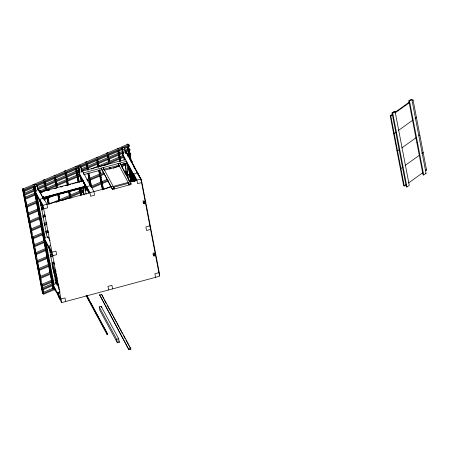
<?xml version="1.0" encoding="UTF-8"?>
<svg xmlns="http://www.w3.org/2000/svg" width="449" height="449" viewBox="0 0 449 449"><rect width="100%" height="100%" fill="white"/><g stroke="black" fill="none" stroke-linecap="round" stroke-linejoin="round"><path stroke-width="0.67" d="M40.719 205.973L41.05 204.026M42.402 205.361L41.622 209.919L42.543 209.666L42.992 207.068M84.165 187.239L83.391 191.79L82.47 192.037L83.245 187.486M126.191 173.387L127.634 164.935L126.506 162.297L125.17 170.098L126.191 173.387L127.112 173.14L128.442 165.339M392.033 112.89L394.357 111.234L395.069 111.436L409.275 185.325L406.951 186.986L406.238 186.778L392.033 112.89L392.752 113.097L395.069 111.436M408.809 100.896L411.127 99.24L411.84 99.442L426.045 173.331L423.727 174.992L423.009 174.784L408.809 100.896L409.522 101.104L411.84 99.442M406.199 184.606L404.274 185.981L403.668 185.807L390.209 115.791L392.437 114.198M394.66 112.604L409.14 102.254M390.209 115.791L390.815 115.965L392.74 114.59M394.957 113.002L409.51 102.597M412.126 100.722L413.091 100.037L426.55 170.053L425.59 170.743M396.102 132.096L394.183 133.465L393.571 133.291M398.319 130.507L412.872 120.102M415.011 118.57L416.453 117.543L415.847 117.369M399.47 149.596L397.545 150.971L396.938 150.797M401.687 148.013L416.24 137.607M418.861 135.733L419.821 135.048M402.832 167.101L400.912 168.476L400.3 168.302M405.049 165.518L419.607 155.107M421.746 153.58L423.183 152.548L422.576 152.374M408.416 183.024L422.969 172.612M54.666 289.504L43.744 294.162L42.503 293.253L22.45 188.945L23.578 188.754M128.066 144.18L22.697 189.13L42.75 293.433M22.45 188.945L23.69 189.854L129.059 144.909L129.374 146.559L124.233 148.754M34.769 186.021L23.848 190.679L22.86 189.955M36.7 185.201L79.103 167.112M80.388 166.562L122.15 148.748M124.076 147.929L129.217 145.734M23.017 190.78L24.01 191.51L34.932 186.851M36.857 186.026L78.62 168.212M80.545 167.393L122.308 149.573M35.112 188.619L23.55 193.553L24.543 194.282L24.701 195.107L35.623 190.449M37.682 187.525L79.445 169.711M80.73 169.161L122.493 151.347M124.418 150.527L128.914 148.608L129.907 149.332L130.064 150.162L124.929 152.351M24.543 194.282L35.465 189.624M37.39 188.799L79.153 170.985M81.078 170.165L123.481 152.076M124.766 151.526L129.907 149.332M37.548 189.624L79.31 171.81M81.241 170.99L122.998 153.176M35.892 192.677L24.33 197.611L25.318 198.335L25.481 199.16L36.403 194.501M40.388 190.758L78.94 174.313M91.147 169.105L123.267 155.399M127.123 153.754L129.694 152.66L130.687 153.39L130.844 154.215L127.634 155.584M25.318 198.335L36.246 193.676M40.741 191.757L79.933 175.037M97.921 167.365L123.621 156.404M127.477 154.759L130.687 153.39M42.184 192.037L80.09 175.868M104.505 165.451L123.778 157.229M37.413 200.591L25.851 205.524L26.845 206.254L27.002 207.079L37.924 202.42M86.887 179.488L103.59 172.36M113.227 168.252L119.007 165.782M120.938 164.963L124.148 163.593M26.845 206.254L37.767 201.59M44.187 198.851L49.974 196.387M87.235 180.487L103.938 173.365M121.286 165.962L125.782 164.042M44.35 199.676L55.272 195.018M88.038 181.042L104.101 174.19M121.443 166.792L125.299 165.148M39.579 208.235L27.372 213.443L28.366 214.167L28.523 214.992L39.445 210.334M49.216 204.121L81.982 190.146M85.198 188.776L87.123 187.951M90.979 186.307L107.042 179.46M124.384 172.057L125.669 171.507M28.366 214.167L39.288 209.509M55.99 202.381L82.335 191.145M84.9 190.05L87.471 188.95M91.327 187.306L108.029 180.184M124.738 173.056L126.663 172.236M42.661 208.965L43.94 208.415M62.574 200.467L83.132 191.701M85.063 190.876L87.634 189.781M92.129 187.862L108.192 181.009M125.54 173.611L126.82 173.061M40.461 216.424L28.893 221.357L29.887 222.087L30.044 222.912L40.966 218.253M43.031 215.329L44.956 214.504M104.061 189.293L111.133 186.279M29.887 222.087L40.808 217.423M42.734 216.603L45.304 215.509M42.896 217.428L45.467 216.334M130.272 180.156L131.557 179.606M41.981 224.343L30.414 229.276L31.408 230L31.565 230.825L42.492 226.167M43.907 223.518L46.477 222.423M31.408 230L42.329 225.342M44.26 224.517L46.831 223.422M44.417 225.347L46.988 224.247M43.502 232.256L31.935 237.19L32.929 237.919L33.091 238.745L44.013 234.086M45.428 231.437L47.998 230.337M32.929 237.919L43.85 233.261M45.781 232.436L48.352 231.342M45.938 233.261L48.509 232.167M45.023 240.176L33.462 245.109L34.45 245.833L34.612 246.664L45.534 242M34.45 245.833L45.377 241.175M47.19 247.82L34.983 253.023L35.976 253.752L36.133 254.577L47.055 249.919M35.976 253.752L46.898 249.094M48.071 256.009L36.504 260.942L37.497 261.666L37.654 262.497L48.576 257.833M49.996 255.184L52.567 254.089M37.497 261.666L48.419 257.008M50.344 256.188L52.915 255.088M50.507 257.013L53.072 255.919M50.232 263.653L38.025 268.856L39.018 269.585L39.175 270.41L50.097 265.752M52.163 262.828L54.088 262.008M39.018 269.585L49.94 264.927M51.865 264.102L54.436 263.007M52.028 264.927L54.598 263.832M51.113 271.841L39.546 276.775L40.539 277.499L40.696 278.329L51.624 273.666M54.323 270.472L55.609 269.922M40.539 277.499L51.461 272.84M54.677 271.471L55.962 270.921M54.834 272.296L56.119 271.752M52.634 279.761L41.072 284.688L42.06 285.418L42.223 286.243L53.145 281.585M42.06 285.418L52.982 280.76M54.913 279.935L56.198 279.39M55.07 280.765L57.001 279.94M53.953 283.005L41.746 288.207L42.739 288.937L42.896 289.762L53.178 285.379M55.238 282.455L57.163 281.63M42.739 288.937L53.661 284.279M55.586 283.454L57.517 282.634M54.155 287.674L42.593 292.608L43.587 293.332L43.744 294.162M43.587 293.332L54.509 288.673M124.76 148.956L123.789 147.154L121.831 147.682L122.802 149.483L124.76 148.956L125.681 153.76M125.271 160.113L122.639 155.231L122.302 153.468L123.61 153.115M124.912 152.767L126.624 152.306M126.495 152.856L126.865 152.755L127.129 154.119M79.293 172.506L78.109 166.332L80.068 165.804L81.039 167.606L81.959 172.41M127.219 154.203L127.589 154.108L128.088 156.695M127.46 154.658L127.836 154.557M78.109 166.332L79.08 168.134L81.039 167.606M128.19 156.005L128.56 155.904M128.431 156.454L128.801 156.359M129.16 157.807L129.531 157.706M129.402 158.256L129.772 158.16M81.898 179.426L78.923 173.909L78.586 172.147L79.894 171.799M81.196 171.445L125.546 159.513M130.126 159.608L130.502 159.507M130.373 160.057L130.743 159.956L131.007 161.32M37.312 186.256L36.347 184.455L34.388 184.982L35.359 186.784L37.312 186.256L38.238 191.066M131.097 161.41L131.467 161.309M84.485 174.476L101.968 169.767M103.315 169.408L119.456 165.064M120.803 164.699L126.854 163.071L126.517 161.314L83.475 172.893L83.811 174.655M131.338 161.859L131.714 161.758M104.538 170.227L119.456 166.209M132.068 163.212L132.438 163.11M127.634 164.929L128.06 165.844L127.898 165.013M132.309 163.661L132.68 163.559M34.859 190.769L41.858 203.773L42.2 205.53L35.196 192.531L34.859 190.769L36.167 190.421M133.039 165.013L133.409 164.912L133.673 166.276M39.282 190.595L40.202 190.348L40.915 192.419M81.718 181.026L81.376 179.269L82.296 179.022M133.28 165.462L133.65 165.361M40.691 191.246L39.77 191.493L39.995 192.666M81.376 179.269L81.864 180.167L82.784 179.92L83.071 181.407M49.362 190.017L47.341 190.556L49.356 189.994M56.086 188.204L54.065 188.748L56.08 188.187M60.795 186.941L62.809 186.397L60.789 186.924M67.518 185.128L69.539 184.584M72.227 183.86L74.242 183.321L72.227 183.854M134.251 167.264L134.621 167.163M134.975 168.611L135.351 168.51M130.704 170.081L131.293 171.821L131.13 170.996M135.216 169.065L135.592 168.964M135.946 170.412L136.316 170.311M136.187 170.861L136.563 170.766L136.822 172.13M42.683 196.915L43.604 196.662L44.429 199.322L43.604 196.662M84.777 185.589L85.265 186.487L86.186 186.24L86.522 187.996L85.602 188.243L85.119 187.345L84.777 185.589L85.697 185.336M132.006 181.71L129.02 176.171L128.683 174.414L129.604 174.167L133.246 180.936M136.917 172.214L137.287 172.113M43.171 197.813L44.092 197.566M137.158 172.663L137.529 172.562L137.849 174.15M40.41 202.875L39.72 199.3L43.699 198.228L46.943 204.261L47.633 207.836L43.654 208.903L39.972 201.416M86.679 186.666L90.659 185.594L93.908 191.622L94.593 195.197L90.614 196.269L89.929 192.694L86.679 186.666L87.37 190.241L88.992 193.255M135.014 180.964L133.645 174.027L137.619 172.96L140.868 178.988L159.569 276.258L61.665 302.598L58.421 296.57L57.73 292.995L59.723 292.456M137.888 174.016L138.258 173.915M138.129 174.465L138.5 174.364M138.853 175.817L139.229 175.716L139.487 177.08M139.1 176.266L139.471 176.165M139.824 177.619L140.195 177.518L140.458 178.882M140.066 178.068L140.442 177.967L140.834 180.015M39.72 199.3L42.969 205.328L140.868 178.988M141.037 179.869L141.407 179.768L159.771 275.276L159.401 275.377M114.04 189.012L113.704 187.25L128.622 183.237L128.964 184.994L112.39 189.506L101.171 168.134L112.233 188.681L114.186 188.153L114.349 188.978L113.698 187.772M119.181 166.231L118.048 163.593L129.11 184.135L131.069 183.613L131.226 184.438L129.267 184.966L128.616 183.753M141.553 182.563L137.574 183.635L136.889 180.06L133.645 174.027M142.928 200.871L143.59 202.101L144.511 201.854L144.853 203.61L143.933 203.857L142.939 202.016M43.879 237.673L50.877 250.677L51.214 252.433L44.215 239.435L43.879 237.673L45.181 237.325M48.728 246.147L51.972 252.175L55.951 251.109L56.641 254.678L52.662 255.75L49.412 249.723L48.728 246.147L50.715 245.614M149.876 225.836L145.897 226.908L146.582 230.483L150.561 229.411M150.219 227.621L150.589 227.525M152.957 253.023L153.62 254.252L154.54 254.005L154.877 255.767L153.956 256.014L152.963 254.168M52.881 284.52L59.885 297.524L60.222 299.281L53.218 286.282L52.881 284.52L54.189 284.172M57.646 293.371L57.489 292.546L60.059 291.856M59.93 292.922L57.977 293.45L58.134 294.275M158.879 272.683L154.899 273.755L155.59 277.325M99.661 294.909L101.62 294.381L130.71 348.407L130.867 349.232L128.908 349.76L99.661 294.909L128.908 349.76M99.235 306.892L101.193 306.364L118.648 338.782L119.327 342.301L117.369 342.828L99.914 310.411L99.235 306.892L116.689 339.309L117.369 342.828M86.528 295.829L107.676 334.623L107.182 334.758L86.04 295.481M116.689 339.309L118.648 338.782M128.751 348.935L130.71 348.407M85.512 185.454L82.925 180.65L39.877 192.206L39.939 192.52M65.498 185.662L70.88 184.219M43.458 197.425L85.164 186.234M43.665 198.497L85.372 187.306M412.479 99.863L413.091 100.037M425.944 169.879L426.55 170.053M425.332 173.129L426.045 173.331M129.059 144.909L127.819 144L126.938 144.376L127.185 144.556M118.407 148.299L117.279 148.496L117.526 148.675M131.215 160.579L132.208 161.303L132.371 162.128M107.867 152.795L106.744 152.991L106.991 153.171M97.332 157.29L96.204 157.487L96.456 157.666M86.797 161.786L85.669 161.977L85.916 162.162M76.257 166.282L75.135 166.472L75.381 166.658M65.722 170.777L64.594 170.968L64.847 171.148M55.188 175.273L54.06 175.464L54.307 175.643M44.647 179.763L43.525 179.959L43.772 180.139M34.113 184.258L32.985 184.455L33.237 184.634M23.707 194.383L24.701 195.107M24.487 198.436L25.481 199.16M26.008 206.349L27.002 207.079M27.529 214.268L28.523 214.992M29.05 222.188L30.044 222.912M30.577 230.101L31.565 230.825M32.098 238.021L33.091 238.745M33.619 245.934L34.612 246.664M35.14 253.853L36.133 254.577M36.661 261.767L37.654 262.497M38.182 269.686L39.175 270.41M39.708 277.6L40.696 278.329M41.229 285.519L42.223 286.243M41.903 289.038L42.896 289.762M141.407 179.768L125.653 150.505L125.282 150.606L137.523 173.342M138.056 174.397L139.459 176.94M122.302 153.468L135.783 178.5L136.12 180.262L126.259 161.943M134.33 177.602L135.952 180.616M143.848 200.624L144.511 201.854M144.191 202.381L144.853 203.61M128.683 174.414L132.663 181.794M131.069 183.613L120.006 163.066L120.164 163.891M121.466 166.31L124.395 171.748M125.047 172.955L126.669 175.98M127.32 177.187L129.598 181.418M153.878 252.776L154.54 254.005M114.186 188.153L103.124 167.606L103.287 168.431M103.612 169.037L104.263 170.244M82.504 171.091L91.091 187.042M78.586 172.147L88.829 191.167L89.166 192.924L85.86 186.79M85.652 185.92L82.925 180.65M82.784 180.947L85.433 185.796M82.891 181.267L84.872 184.949M103.758 298.894L101.62 294.381M104.421 300.123L106.407 303.805M107.064 305.034L110.044 310.556M110.701 311.786L112.688 315.467M113.35 316.697L116.325 322.219M116.981 323.448L118.968 327.13M119.63 328.359L122.605 333.888M123.262 335.111L125.249 338.799M125.911 340.028L128.885 345.55M129.548 346.78L130.867 349.232M44.502 200.355L38.777 189.719L39.001 190.892M40.202 192.806L42.846 197.925M42.851 197.953L42.61 197.504L42.694 197.942M118.665 341.077L119.327 342.301M87.016 295.7L107.502 333.742M86.859 295.964L89.834 301.487M90.49 302.716L107.676 334.623M50.019 240.759L47.79 236.623L48.015 237.796M45.063 238.363L44.417 237.167L35.971 193.222M56.799 283.465L59.027 287.607M57.489 292.546L60.98 299.023L64.959 297.951L65.644 301.526M81.449 188.748L82.47 192.037M57.292 278.408L53.246 265.32L52.325 265.567L59.01 287.164M52.746 268.586L59.414 290.127M409.522 101.104L423.727 174.992M410.414 107.311L410.672 108.658M417.143 142.316L417.407 143.663M392.752 113.097L406.951 186.986M390.815 115.965L404.274 185.981M143.59 202.101L143.933 203.857M153.62 254.252L153.956 256.014M134.644 168.078L134.38 166.714L134.01 166.809L134.268 168.179M135.559 179.342L135.823 180.711M135.194 178.668L135.587 180.717M134.823 177.535L135.48 180.947M134.33 176.176L135.244 180.953M128.594 146.924L128.986 148.984M129.25 150.359L129.778 153.103M130.042 154.473L131.377 161.404M128.347 146.744L128.74 148.804M129.138 150.864L129.402 152.233M129.929 154.978L131.114 161.157M133.723 175.054L134.773 180.509M133.359 174.38L134.537 180.52M132.994 173.701L134.436 181.205M127.712 147.3L128.111 149.36M128.375 150.729L128.902 153.479M129.166 154.849L130.087 159.653M132.752 173.252L134.324 181.441M132.388 172.579L134.094 181.447M127.465 147.12L127.864 149.18M128.128 150.55L128.655 153.294M128.919 154.669L129.576 158.099M132.023 171.9L133.858 181.452M131.911 172.135L133.617 181.003M131.551 171.456L133.387 181.009M131.187 170.783L133.151 181.014M130.811 169.649L132.91 180.565M130.317 168.291L132.68 180.571M130.087 168.302L132.444 180.582M129.84 167.847L132.073 179.448M129.346 166.495L131.709 178.775M129.116 166.5L131.478 178.781M128.874 166.051L131.102 177.647M125.888 151.728L126.147 153.092M128.638 166.057L130.738 176.973M131.265 179.701L131.658 181.75M128.296 166.293L130.131 175.845M130.917 179.937L131.181 181.306M128.19 166.809L129.772 175.048M130.3 177.793L131.097 181.912M122.802 149.483L123.722 154.288M124.384 157.722L124.783 159.782M125.439 163.212L125.967 165.962M127.022 171.451L128.74 180.38M129.11 184.135L129.267 184.966M121.965 148.366L123.02 153.861M123.413 155.921L124.205 160.04M124.867 163.475L125.793 168.28M126.713 173.084L127.639 177.894M118.8 150.359L119.327 153.103M119.591 154.478L120.119 157.223M120.383 158.592L120.781 160.652M118.817 151.549L119.08 152.924M119.344 154.293L119.872 157.043M120.136 158.413L120.663 161.157M118.053 151.42L118.452 153.479M118.716 154.854L119.243 157.599M119.507 158.968L120.035 161.713M117.806 151.24L118.205 153.3M118.469 154.669L118.996 157.414M119.389 159.474L119.788 161.533M108.265 154.854L108.793 157.599M109.056 158.974L109.584 161.719M110.639 167.208L110.903 168.577M108.147 155.36L108.546 157.419M108.939 159.479L109.337 161.533M107.519 155.915L107.917 157.975M108.181 159.344L108.709 162.089M109.764 167.584L110.027 168.953M107.272 155.736L107.665 157.795M107.928 159.165L108.456 161.909M109.511 167.398L109.775 168.773M112.233 188.681L112.39 189.506M97.73 159.35L98.258 162.095M98.522 163.47L99.049 166.214M99.706 169.643L100.497 173.763M100.761 175.132L103.534 189.545M97.613 159.855L98.005 161.915M98.533 164.66L98.797 166.029M99.594 170.149L100.121 172.893M100.778 176.322L101.042 177.697M101.306 179.067L101.833 181.811M102.097 183.186L102.361 184.556M102.625 185.931L103.287 189.36M96.984 160.411L97.377 162.471M97.641 163.84L98.168 166.585M98.96 170.704L99.622 174.133M99.886 175.508L101.205 182.367M101.468 183.742L102.653 189.916M96.731 160.231L97.921 166.405M98.713 170.525L99.504 174.639M99.768 176.014L100.958 182.187M101.221 183.562L102.406 189.736M112.604 288.892L111.919 285.317L107.94 286.389L108.63 289.964M87.19 163.846L87.718 166.59M87.982 167.96L88.38 170.019M88.908 172.764L89.963 178.253M90.227 179.628L91.545 186.492M87.078 164.351L87.471 166.405M87.735 167.78L88.133 169.84M89.188 175.329L89.845 178.758M90.109 180.133L91.164 185.622M86.315 164.222L86.842 166.966M87.106 168.336L87.37 169.711M88.026 173.14L89.082 178.629M89.345 180.004L90.401 185.493M86.197 164.721L86.595 166.781M86.859 168.156L87.252 170.216M87.914 173.645L88.969 179.134M89.233 180.509L90.154 185.308M85.983 186.812L86.04 187.126M85.265 186.487L85.602 188.243M84.676 186.183L84.76 186.621M84.732 186.823L86.18 194.366M83.75 182.749L83.912 183.585M81.864 180.167L82.088 181.34M79.08 168.134L80.001 172.938M80.528 175.682L81.583 181.172M83.301 190.09L84.221 194.894M79.956 175.941L81.011 181.43M82.992 191.723L83.52 194.468M76.656 168.341L77.183 171.086M77.447 172.455L77.974 175.2M78.238 176.575L79.293 182.064M80.483 188.238L81.011 190.982M81.275 192.357L81.802 195.102M76.538 168.846L76.936 170.901M77.464 173.645L77.728 175.02M77.991 176.39L79.046 181.884M80.231 188.058L80.758 190.803M81.022 192.178L81.286 193.547M75.774 168.712L76.308 171.456M76.571 172.831L77.099 175.576M77.363 176.951L78.283 181.75M79.602 188.614L80.13 191.358M80.393 192.733L80.921 195.478M75.662 169.217L76.055 171.277M76.319 172.652L76.846 175.396M77.245 177.45L78.165 182.255M79.484 189.119L79.883 191.179M80.147 192.548L80.674 195.293M107.014 333.876L107.182 334.758M101.193 306.364L101.423 307.537M66.121 172.831L66.648 175.581M66.912 176.951L68.36 184.5M69.679 191.364L70.471 195.478M70.734 196.853L70.998 198.222M66.66 176.771L67.187 179.516M67.586 181.576L68.242 185.005M69.432 191.179L70.095 194.613M65.24 173.207L65.767 175.952M66.031 177.327L66.559 180.071M66.822 181.441L67.485 184.876M68.804 191.734L69.595 195.854M65.122 173.712L65.52 175.772M65.913 177.832L66.312 179.892M66.575 181.261L67.367 185.381M68.557 191.555L69.348 195.674M69.612 197.044L69.876 198.419M55.581 177.327L56.108 180.071M56.372 181.447L57.562 187.62M58.881 194.484L59.936 199.973M55.468 177.832L55.861 179.892M56.389 182.636L56.653 184.011M58.634 194.305L59.29 197.734M54.705 177.703L55.233 180.447M55.496 181.823L56.024 184.567M56.288 185.937L56.681 187.996M57.87 194.17L59.055 200.349M54.587 178.208L54.986 180.268M55.249 181.637L55.906 185.072M56.17 186.442L56.434 187.817M57.753 194.675L58.808 200.17M45.046 181.823L45.574 184.567M45.837 185.942L46.758 190.746M48.077 197.605L49.267 203.784M45.063 183.012L45.327 184.387M45.59 185.757L46.118 188.501M47.964 198.11L48.492 200.855M48.756 202.23L49.02 203.599M44.165 182.199L44.692 184.943M44.956 186.313L45.484 189.063M47.201 197.981L48.391 204.155M44.053 182.704L44.445 184.763M44.844 186.818L45.237 188.877M47.083 198.486L48.138 203.975M43.699 198.228L43.929 199.423M40.202 190.348L40.427 191.521M42.969 205.328L61.665 302.598M40.084 200.675L47.212 237.751M49.059 247.354L56.31 285.076M35.359 186.784L36.279 191.588M36.941 195.023L45.254 238.279M45.916 241.708L54.222 284.919M54.879 288.348L55.407 291.092L54.441 289.291L53.914 286.546M34.517 185.673L35.443 190.477M45.343 241.966L53.515 284.486M34.64 187.003L35.039 189.063M35.959 193.867L37.278 200.731M37.542 202.101L38.861 208.965M39.125 210.334L40.315 216.513M40.578 217.883L41.897 224.747M42.161 226.116L43.345 232.296M43.744 234.356L44.4 237.785M45.192 241.904L46.511 248.763M46.78 250.138L47.964 256.312M48.228 257.687L49.547 264.545M49.811 265.92L51.001 272.094M51.265 273.469L52.449 279.643M52.847 281.703L53.24 283.762M53.768 286.507L54.032 287.882M34.393 186.823L34.921 189.568M35.841 194.372L36.369 197.117M36.633 198.486L37.16 201.236M37.424 202.606L38.614 208.779M38.878 210.154L40.331 217.703M40.595 219.073L40.859 220.448M41.123 221.823L41.65 224.567M42.043 226.622L43.098 232.116M43.89 236.23L44.154 237.605M45.08 242.409L45.343 243.779M45.607 245.154L46.264 248.583M46.528 249.953L47.717 256.132M48.245 258.877L49.3 264.366M49.564 265.741L49.828 267.11M50.092 268.485L50.883 272.599M51.147 273.974L52.073 278.778M52.729 282.208L52.993 283.583M33.63 186.694L34.158 189.439M34.421 190.808L34.949 193.553M35.213 194.928L36.403 201.101M36.666 202.477L39.433 216.884M39.697 218.259L41.016 225.123M41.28 226.492L42.47 232.672M42.734 234.041L44.053 240.905M44.316 242.275L45.635 249.139M45.899 250.514L47.089 256.688M47.353 258.057L48.672 264.921M48.935 266.296L50.12 272.47M50.383 273.845L51.702 280.704M51.966 282.079L52.365 284.138M52.628 285.508L53.156 288.252M33.512 187.199L33.911 189.254M34.175 190.629L34.831 194.058M35.095 195.433L36.285 201.607M36.549 202.982L37.738 209.155M38.002 210.53L39.321 217.389M39.585 218.764L40.769 224.938M41.033 226.313L42.352 233.177M42.616 234.546L43.806 240.72M44.069 242.095L45.388 248.959M45.652 250.329L48.419 264.742M48.683 266.111L50.007 272.975M50.271 274.35L51.455 280.524M51.719 281.893L52.118 283.953M52.381 285.328L53.038 288.758M23.971 190.814L24.499 193.558M24.762 194.928L26.744 205.221M27.007 206.596L31.357 229.243M31.621 230.612L34.393 245.025M34.657 246.394L35.976 253.258M36.24 254.634L37.43 260.807M37.694 262.182L39.012 269.041M39.276 270.416L40.461 276.59M40.724 277.965L42.706 288.258M42.969 289.627L43.497 292.372M23.69 189.854L24.01 191.51M23.988 192.004L24.252 193.379M24.515 194.748L25.043 197.493M25.307 198.868L25.571 200.237M25.834 201.612L26.626 205.726M26.889 207.101L27.816 211.906M28.472 215.335L29.527 220.824M30.319 224.943L31.11 229.057M31.638 231.807L31.901 233.177M32.957 238.666L34.146 244.845M34.803 248.275L35.594 252.394M36.122 255.139L36.386 256.508M37.441 261.997L38.631 268.176M39.293 271.606L40.084 275.725M40.612 278.47L40.876 279.839M41.532 283.274L41.796 284.644M42.06 286.019L42.459 288.073M42.851 290.133L43.115 291.508M42.633 191.824L40.618 192.368L42.627 191.796M77.61 182.417L75.589 182.956L77.604 182.412M80.972 181.508L78.951 182.053L80.972 181.508M85.226 186.548L43.525 197.768L85.226 186.548M85.31 186.992L43.609 198.211L85.31 186.992"/></g></svg>
